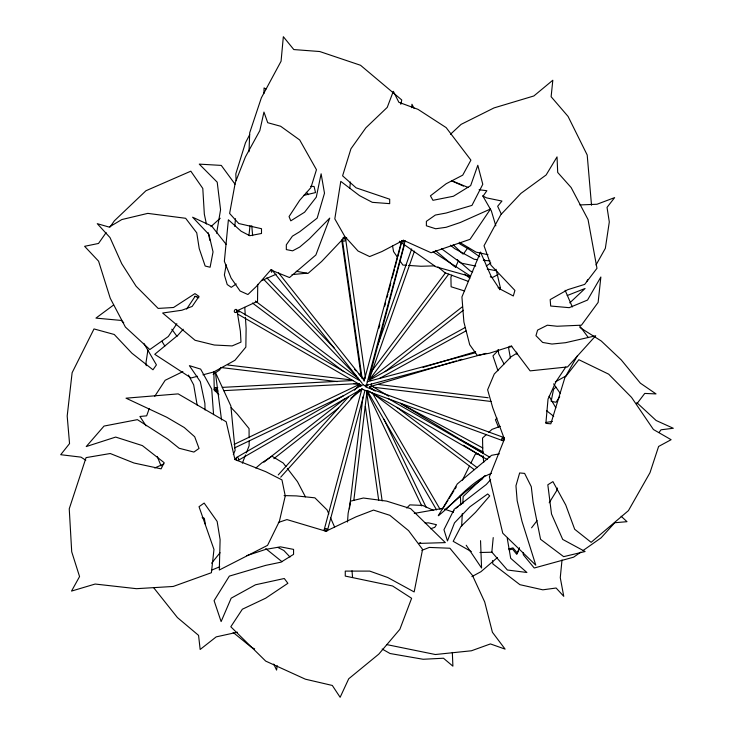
<?xml version="1.0" encoding="UTF-8"?>
<svg xmlns="http://www.w3.org/2000/svg" width="734" height="734" viewBox="0 0 734 734"><rect width="100%" height="100%" fill="white"/><g stroke="black" fill="none" stroke-linecap="round" stroke-linejoin="round"><path stroke-width="1.1" d="M257.744 284.342L257.524 301.307L237.064 310.794L240.385 331.245L240.981 342.136L232.127 345.916L214.319 345.026L195.07 340.282L162.636 313.014L181.867 310.243L192.161 306.445L199.024 296.408L194.95 293.618L173.563 307.491L158.159 308.418L136.093 286.223L121.716 263.689L109.999 237.559L97.264 223.677L109.146 227.09L121.835 219.549L147.773 213.383L185.647 218.292L196.749 232.843L199.226 248.597L205.162 266.029L210.098 267.24L213.043 251.909L208.915 234.43L192.611 217.209L211.676 226.026L226.109 244.294M263.901 93.576L264.075 87.906L265.901 89.108M249.009 151.755L249.707 132.781L261.341 97.87L281.067 61.234L283.342 36.7L293.811 49.563L319.73 51.527L360.532 65.271L401.755 99.971L400.81 104.329M461.649 526.223L462.292 513.653M462.815 503.359L463.163 496.505L485.055 475.476M250.028 225.751L248.927 235.541M226.21 264.754L224.375 274.984L227.219 284.544L231.293 287.333L236.229 283.948M411.701 107.696L411.948 104.265L414.013 108.293M347.494 522.021L348.136 513.259L350.586 501.148L363.385 498.019L386.634 501.111L410.636 508.644L445.354 542.61L419.142 543.408M349.797 188.335L350.393 182.023M493.22 537.591L491.844 552.096L507.377 570.006L526.893 572.483L510.69 558.28L507.249 538.288M234.779 226.439L235.513 218.677M562.015 559.941L560.271 577.667L563.758 596.329L556.124 588.017L542.83 589.824L519.911 584.677L492.835 563.895L492.505 560.611M349.43 508.846L362.963 396.966M353.806 500.496L367.092 390.653M277.204 665.674L276.58 670.069L273.709 664.05M147.91 349.971L146.038 362.412L146.24 365.679M403.021 242.752L403.397 240.266L431.078 252.735L470.044 239.33L490.56 208.979L460.392 222.457L446.162 227.283L435.675 228.76L426.381 225.788L426.381 221.347L435.354 215.044L446.162 213.025L471.962 205.392L482.789 184.298L477.806 165.269L470.668 185.601L453.401 196.253L432.968 200.309L430.418 195.84L446.162 183.748L462.732 175.151L470.916 160.122L446.162 127.615L417.995 109.348L398.883 102.31L393.323 91.319L387.24 107.384L365.899 127.771L350.944 148.782L342.594 175.83L356.1 187.831L389.69 199.208L389.69 203.648L372.331 202.336L359.559 195.657L340.778 181.362L334.814 218.87L344.741 236.348L358.054 251.037L369.633 256.57L381.983 251.514L403.397 240.266M216.603 233.21L220.567 209.74L217.209 182.179L199.253 164.122L221.273 165.407L235.082 184.225M378.928 328.126L379.808 324.813M384.735 306.161L385.598 302.885M387.038 297.435L387.891 294.206M388.469 292.04L390.745 283.407M392.167 278.021L394.424 269.497M394.984 267.369L397.516 257.781M397.81 256.68L401.59 242.367M369.395 377.322L404.526 244.321M324.272 529.416L361.99 388.662M364.064 381.157L401.727 240.578M327.502 530.278L364.972 390.442M366.67 384.341L404.957 241.449M377.973 344.641L411.673 248.936M369.89 377.652L414.453 251.12M557.51 488.037L556.409 491.119L549.197 502.799M149.296 408.462L146.653 415.829L139.91 416.472L146.066 425.83M499.533 289.71L500.322 287.581L496.074 269.295M242.348 463.182L245.541 454.97M246.349 452.915L249.138 445.731L249.12 441.162M516.892 353.201L511.203 356.706L494.257 374.028L487.615 389.809L492.743 407.746L504.423 439.079L489.376 476.88L502.753 533.196L535.783 565.162L521.975 521.259L517.167 500.707L515.956 485.761L519.644 472.953L524.608 473.393L531.278 486.67L533.086 502.129L540.554 539.288L563.657 556.656L585.108 551.528L562.703 539.426L551.518 514.011L547.821 484.779L552.922 481.614L565.767 505.047L574.685 529.269L591.136 542.325L628.432 510.635L649.985 472.714L658.609 446.456L671.115 439.703L653.425 429.518L631.543 397.378L608.706 374.184L578.842 359.706L564.896 377.57L550.83 423.821L545.867 423.38L548.041 399.021L556.014 381.662L565.813 366.982M519.47 547.876L517.351 553.06L513.011 547.858L508.68 548.986M519.443 548.206L516.773 554.381L512.534 549.096L509.277 549.876M233.311 454.557L235.119 450.401L230.871 405.985L215.374 372.322L221.53 419.949M451.85 275.14L450.915 277.158L451.116 286.774L464.64 291.003M455.585 267.038L458.383 260.965M462.42 480.219L469.375 466.173M470.861 463.163L475.329 454.135L478.696 454.071M220.778 367.844L219.732 369.881L213.154 374.322M249.698 134.671L245.468 142.781L235.816 173.866L236.091 180.592M452.887 512.424L453.951 510.396M586.668 281.627L587.769 279.672M596.008 264.974L605.348 248.321L609.303 221.952L607.036 207.373L614.633 197.62L597.008 204.254L579.832 204.933M577.539 355.568L565.804 376.028L555.289 381.928M442.611 508.873L447.96 500.304M449.153 498.395L453.906 490.771M455.098 488.872L456.291 486.963M154.764 396.287L165.168 380.276L182.885 371.615M176.848 323.712L168.325 336.493L149.809 349.558L125.404 327.07L110.247 298.27L98.585 261.176L84.603 246.312L98.512 243.459L106.127 232.595M186.61 309.097L195.161 296.279L198.859 297.765M559.712 396.745L555.996 402.26L551.161 401.296L553.537 389.369L555.932 387.112M109.935 227.155L114.366 220.815L145.956 190.739L190.822 171.187L202.795 188.436L204.336 214.2L206.41 224.008M463.53 253.817L468.035 247.551M659.013 432.537L661.022 429.794L673.298 428.271L656.132 420.499L636.782 402.608M371.716 371.129L445.354 273.048M370.092 378.854L448.713 274.149M636.626 404.104L644.746 393.433L656.022 393.91L640.36 383.176L621.285 359.944L601.219 340.971L579.842 327.465M531.563 527.81L537.077 520.654M211.603 563.198L220.062 552.739M270.773 269.956L256.285 286.517L247.918 294.527L240.091 291.013L231.072 278.021L224.356 261.332L228.393 219.787L241.101 231.21L249.743 235.715L261.497 233.485L261.497 228.714L238.761 223.531L229.623 213.466L235.275 182.656L245.395 156.957L259.836 130.597L263.956 112.063L267.717 122.706L280.645 126.257L299.711 139.983L316.464 169.719L310.922 187.583L299.711 200.29L289.049 216.567L290.783 220.842L304.61 212.199L316.29 197.143L321.125 173.811L324.492 193.207L317.171 218.136L299.711 231.733L292.398 236.174L286.324 244.817L286.324 249.588L292.609 250.835L299.711 247.055L309.335 238.889L329.749 218.099L315.868 254.992L289.499 277.553L270.773 269.956L271.681 272.36M183.216 329.245L178.004 335.135L154.746 354.302L191.088 377.973L197.547 376.258M278.241 474.926L348.311 397.094M354.513 390.213L359.752 384.396M280.718 477.164L359.697 389.451M496.936 418.068L495.422 419.738L498.432 427.06M490.633 479.669L486.257 484.513L454.208 509.268L443.96 529.7L447.465 540.967L454.493 522.874L469.861 506.818L487.697 493.954L489.716 495.927L475.586 512.286L460.906 526.526L453.19 541.325L471.301 551.583M346.696 237.743L344.448 237.385L321.639 261.488L308.014 273.415L296.197 271.268M498.404 350.228L492.945 355.889L497.955 370.734M406.737 508.038L409.866 504.873L422.683 505.423L433.684 510.488M569.777 302.894L585.071 288.49L567.217 295.545M450.456 134.267L461.099 124.376L494.01 107.916L533.866 95.961L552.821 80.226L551.124 96.723L568.07 116.431L587.2 155.002L591.521 205.263M486.468 434.445L482.532 438.06L482.825 453.594M488.826 432.28L491.982 429.381L500.249 426.326M210.897 226.668L220.228 218.227M445.226 509.579L465.558 491.688L482.871 478.55M255.836 468.044L261.653 463.016L271.956 456.19L283.214 463.026L285.93 466.576M497.45 557.537L480.935 571.703L471.889 576.612M263.956 462.172L344.686 398.874M369.303 379.744L462.181 306.922M273.828 458.677L338.466 407.994M350.834 398.296L361.761 389.726M385.111 371.597L463.374 310.234M456.254 508.029L458.016 506.68M459.787 505.322L463.319 502.616M113.651 304.968L95.934 318.106L121.293 320.437L123.725 322.721M234.944 459.539L265.809 471.705L281.957 479.898L285.251 495.945L279.425 521.204L267.561 545.353L219.301 570.006L220.108 539.628L217.145 521.443L204.153 503.074L199.024 506.699L213.97 549.454L211.41 572.713L173.224 586.457L136.487 588.686L95.145 584.044L71.528 591.081L79.566 576.575L71.712 551.794L69.244 508.809L86.061 457.621L110.247 453.52L134.01 463.016L161.113 468.852L164.141 462.659L142.378 445.602L115.669 437.079L86.245 446.556L104.035 426.069L137.414 419.646L167.783 439.134L179.142 448.263L193.904 452.061L199.033 448.437L194.693 436.758L184.234 427.5L166.783 417.261L126.019 398.186L178.169 393.883L226.2 421.775L234.944 459.539L236.486 458.447M580.952 552.023L573.63 557.17L534.233 568.015L523.342 554.803L523.131 552.619M582.778 550.729L601.091 537.848L614.743 522.736L627.01 521.681L621.12 516.25M486.293 265.928L490.817 263.047M236.467 457.539L362.669 384.68M238.146 460.429A1.67 1.294 60 0 0 237.862 457.704A1.67 1.294 60 0 0 235.917 458.823A1.67 1.294 60 0 0 238.146 460.429L361.055 389.47M371.239 379.175L465.301 327.465M379.661 378.359L465.943 330.924M498.193 274.488L492.505 277.489L490.312 276.865M234.1 444.428L359.605 384.295M234.522 447.933L343.338 395.8M278.342 522.461L286.948 519.589L325.942 531.223L356.118 516.8L373.523 510.093L389.837 515.314L408.59 530.645L422.582 549.39L414.169 591.934L387.717 577.502L369.725 571.098L345.264 571.098L345.264 576.08L392.589 585.98L411.618 598.293L399.856 629.313L378.781 654.132L348.714 678.785L340.136 697.3L332.309 685.455L305.381 679.189L265.69 661.095L230.815 626.763L242.358 609.22L265.69 598.182L287.884 583.301L284.287 578.502L255.487 584.787L231.173 598.182L221.118 621.579L214.089 600.669L229.338 576.117L265.69 565.373L280.929 562.189L293.563 554.372L293.563 549.39L280.471 546.848L265.69 549.39L246.707 555.656M154.709 467.989L163.921 463.879M261.497 280.663L276.168 274.241M211.438 570.217L219.732 566.776M421.894 550.353L429.28 547.426L449.896 548.234L472.43 575.373L484.706 601.981L492.413 632.268L505.102 649.113L490.422 643.929L471.439 650.774L435.372 654.517L386.836 644.617M509.607 346.934L511.506 346.2L530.122 370.872L567.547 366.927L595.687 335.777L565.584 342.695L551.95 344.044L542.646 342.439L535.958 335.677L537.572 330.126L547.344 325.208L557.115 326.245L581.447 325.19L598.127 302.408L600.862 277.002L587.53 300.05L569.245 307.674L550.693 306.032L550.179 299.6L567.721 289.682L584.677 284.397L596.971 268.314L588.053 219.585L571.125 187.519L557.702 172.453L557.033 156.902L546.133 174.967L520.911 193.4L500.799 214.723L484.018 245.762L490.963 265.185L514.919 290.425L513.305 295.976L499.276 288.627L491.018 276.094L480.504 252.065L461.925 296.949L463.897 322.024L469.705 344.741L477.375 355.458L489.532 353.21L511.506 346.2M418.527 543.481L420.674 542.729M430.583 528.737L434.721 527.379L436.473 524.7L428.427 522.837L425.133 523.085M213.833 371.808L214.273 389.882L215.943 389.341M491.505 473.32C470.182 481.587 455.942 501.983 438.29 515.736L457.31 483.926L491.551 455.328L499.349 453.832M423.059 367.358L426.335 366.376M427.427 366.055L475.623 351.687M369.349 386.855L456.401 360.908M458.539 360.266L461.75 359.311M367.156 381.763L475.568 352.715M369.569 384.579L486.018 353.375M202.933 374.835L213.695 371.982L234.926 360.302L245.844 347.109L246.119 328.456L245.413 317.336M303.491 195.446L315.528 192.583L314.079 186.473L310.666 186.317M237.431 632.222L216.209 636.873L200.162 649.48L198.565 635.369L177.417 617.56L153.745 587.806M414.279 513.405L442.446 508.414M545.903 422.5L552.418 421.399M292.04 274.589L306.812 273.204M498.102 287.765L500.322 287.581M215.466 387.736L217.741 387.616M222.292 387.378L353.173 380.515M215.64 391.075L217.915 390.956M223.595 390.653L359.265 383.543M434.675 265.873L420.949 266.258L408.526 265.433M479.944 552.5L492.303 552.207M284.086 495.597L296.343 495.9L314.895 497.836L327.061 509.891L328.832 513.919M406.269 265.277L402.883 265.057L399.773 260.561M502.671 438.914L504.423 439.079M477.623 259.643L474.219 259.286L454.695 248.661L450.428 245.202M483.302 260.24L490.119 260.965M194.675 296.389L196.859 296.646M227.733 364.981L351.944 380.01M378.047 384.423L488.202 397.755M220.549 367.477L337.245 381.607M353.54 383.579L358.247 384.148M373.643 387.258L491.193 401.489M479.091 189.748L486.871 190.712L482.99 196.262L491.33 210.805L495.817 225.87M487.22 269.029L496.202 270.718M475.733 266.066L461.172 263.121L441.418 248.652M488.018 254.744L476.063 252.129L459.447 242.275M202.134 517.699L204.327 518.277L205.355 524.186M470.494 276.489L435.895 266.781L399.324 241.229M472.733 271.809L470.531 271.185L457.062 259.542M444.584 509.148L453.172 512.093M365.89 387.038L503.634 437.446M362.486 389.35L502.478 440.583M468.228 281.361L445.052 272.8L437.996 266.974M452.034 181.059L463.466 186.087M451.474 180.601L468.182 187.491M254.652 648.874L251.615 647.443L233.137 632.442M482.577 195.84L486.605 197.896L501.964 201.061L497.652 206.282L501.46 214.374M277.874 547.436L283.81 550.463L289.994 556.996M401.223 403.856L482.789 447.96M460.585 439.758L483.201 451.988M382.157 649.03L390.057 653.517L423.133 659.27L443.474 658.233L452.896 666.169L452.337 652.434M238.486 310.647L359.421 380.478M369.734 387.864L373.845 390.24M388.057 398.443L489.853 457.218M237.798 314.115L361.862 385.745M368.064 390.763L487.202 459.539M458.75 243.312L469.567 249.606L479.77 256.827M372.367 386.378L388.699 396.232M400.415 403.305L483.33 453.318M463.484 445.254L474.815 452.089M475.751 452.658L483.55 457.355M470.622 276.186L433.097 251.863M85.777 460.218L80.96 457.135L60.702 454.704L69.546 443.593L67.189 416.05L72.125 372.716L94.007 328.933L114.256 334.484L131.964 353.265L152.975 369.78L156.425 364.871L143.836 343.347M237.064 310.794L239.045 312.152M483.477 259.451L485.33 260.763M454.566 266.644L435.354 250.422M464.484 274.103L469.898 278.177M255.386 301.041L358.174 378.212M369.771 386.992L375.221 391.094M396.911 407.37L477.201 467.659M252.478 303.032L343.806 371.606M371.606 392.552L474.283 469.65M546.628 410.719L553.72 416.316M265.763 548.628L282.039 561.721M453.3 244.872L462.851 253.973M306.262 192.317L308.555 194.666M266.846 277.837L334.236 348.099M354.595 369.33L355.99 370.789M358.779 373.698L362.064 377.12M263.653 279.324L356.366 376.01M214.273 389.882L218.879 394.736M231.164 407.654L237.311 414.123L249.065 428.601L249.101 437.739M278.581 272.874L364.339 380.68M271.718 269.607L362.312 383.506M287.288 468.347L297.472 481.651L305.417 496.854M579.667 325.887L588.338 337.585M171.802 329.236L177.05 336.401M454.117 265.332L455.465 267.176M553.62 383.854L560.17 393.24M397.287 256.973L393.552 251.578L392.571 246.037M161.911 341.292L164.829 346.026M466.2 545.243L481.577 568.015L480.541 540.683M549.078 396.222L555.858 407.829M372.652 393.433L440.033 509.203M367.376 391.011L436.574 509.91M188.454 375.074L193.684 384.891L197.143 405.049M504.029 363.954L498.771 354.027L498.083 349.503M565.125 290.297L572.327 306.931M383.955 419.233L426.289 507.589M367.193 391.993L421.793 505.955M161.067 465.925L157.232 456.429M330.612 517.956L334.594 527.03M344.448 237.385L344.879 239.229M208.254 232.724L209.86 240.348M510.405 357.999L508.442 347.072M345.723 239.55A1.67 1.294 -8.1 0 1 343.402 241.018A1.67 1.294 -8.1 0 1 343.09 238.798A1.67 1.294 -8.1 0 1 345.723 239.55L365.44 378.065M366.771 392.791L382.157 500.9M342.42 240.027L362.128 378.542M341.705 239.954L361.082 376.092M365.339 406.425L378.698 500.285M516.562 352.155L516.846 354.357M483.055 455.786L483.724 462.347M251.753 225.696L252.652 235.651M352.008 570.804L352.559 577.346M213.576 414.637L211.713 389.112L200.639 369.11L189.363 365.633L200.327 381.662L204.887 403.416L205.052 410.012M244.771 307.326L245.266 315.106M460.374 495.358L460.759 504.359M325.942 529.462L325.942 531.223M371.496 383.57A5.771 5.771 0 0 1 369.798 387.653M360.724 386.46A5.771 5.771 0 0 1 360.155 385.066M362.835 378.579A5.771 5.771 0 0 1 364.229 378.001M368.606 378.579A5.771 5.771 0 0 1 370.716 380.689M363.293 389.405A1.67 1.67 0 0 1 361.724 388.837M368.771 378.331A1.67 1.67 0 0 1 369.074 379.973M365.917 385.047A1.67 1.67 0 0 0 368.202 384.442A1.67 1.67 0 0 1 366.027 386.029M511.809 346.237A1.67 1.294 75 0 1 509.937 346.099M366.706 385.001A1.67 1.67 0 0 1 364.963 386.056M366.22 385.148A1.67 1.67 0 0 1 365.871 385.414M364.605 385.579A1.67 1.67 0 0 1 363.862 385.148M363.596 384.799A1.67 1.67 0 0 1 363.422 384.396M405.113 240.651A1.67 1.294 15 0 1 402.26 240.486M344.402 236.779A1.67 1.294 -8.1 0 1 343.861 237.33M343.484 237.513A1.67 1.294 -8.1 0 1 343.062 237.623M503.506 440.437A1.67 1.294 -69.9 0 0 503.928 437.611A1.67 1.294 -69.9 0 0 501.735 438.987A1.67 1.294 -69.9 0 0 503.506 440.437M235.88 312.436A1.67 1.294 -60 0 0 236.77 309.73A1.67 1.294 -60 0 0 234.375 310.711A1.67 1.294 -60 0 0 235.88 312.436M214.576 388.277A1.67 1.294 87 0 0 215.301 391.038A1.67 1.294 87 0 0 216.778 388.91A1.67 1.294 87 0 0 214.576 388.277M324.511 530.425A1.67 1.294 15 0 0 327.364 530.59A1.67 1.294 15 0 0 325.795 528.535A1.67 1.294 15 0 0 324.511 530.425"/></g></svg>
